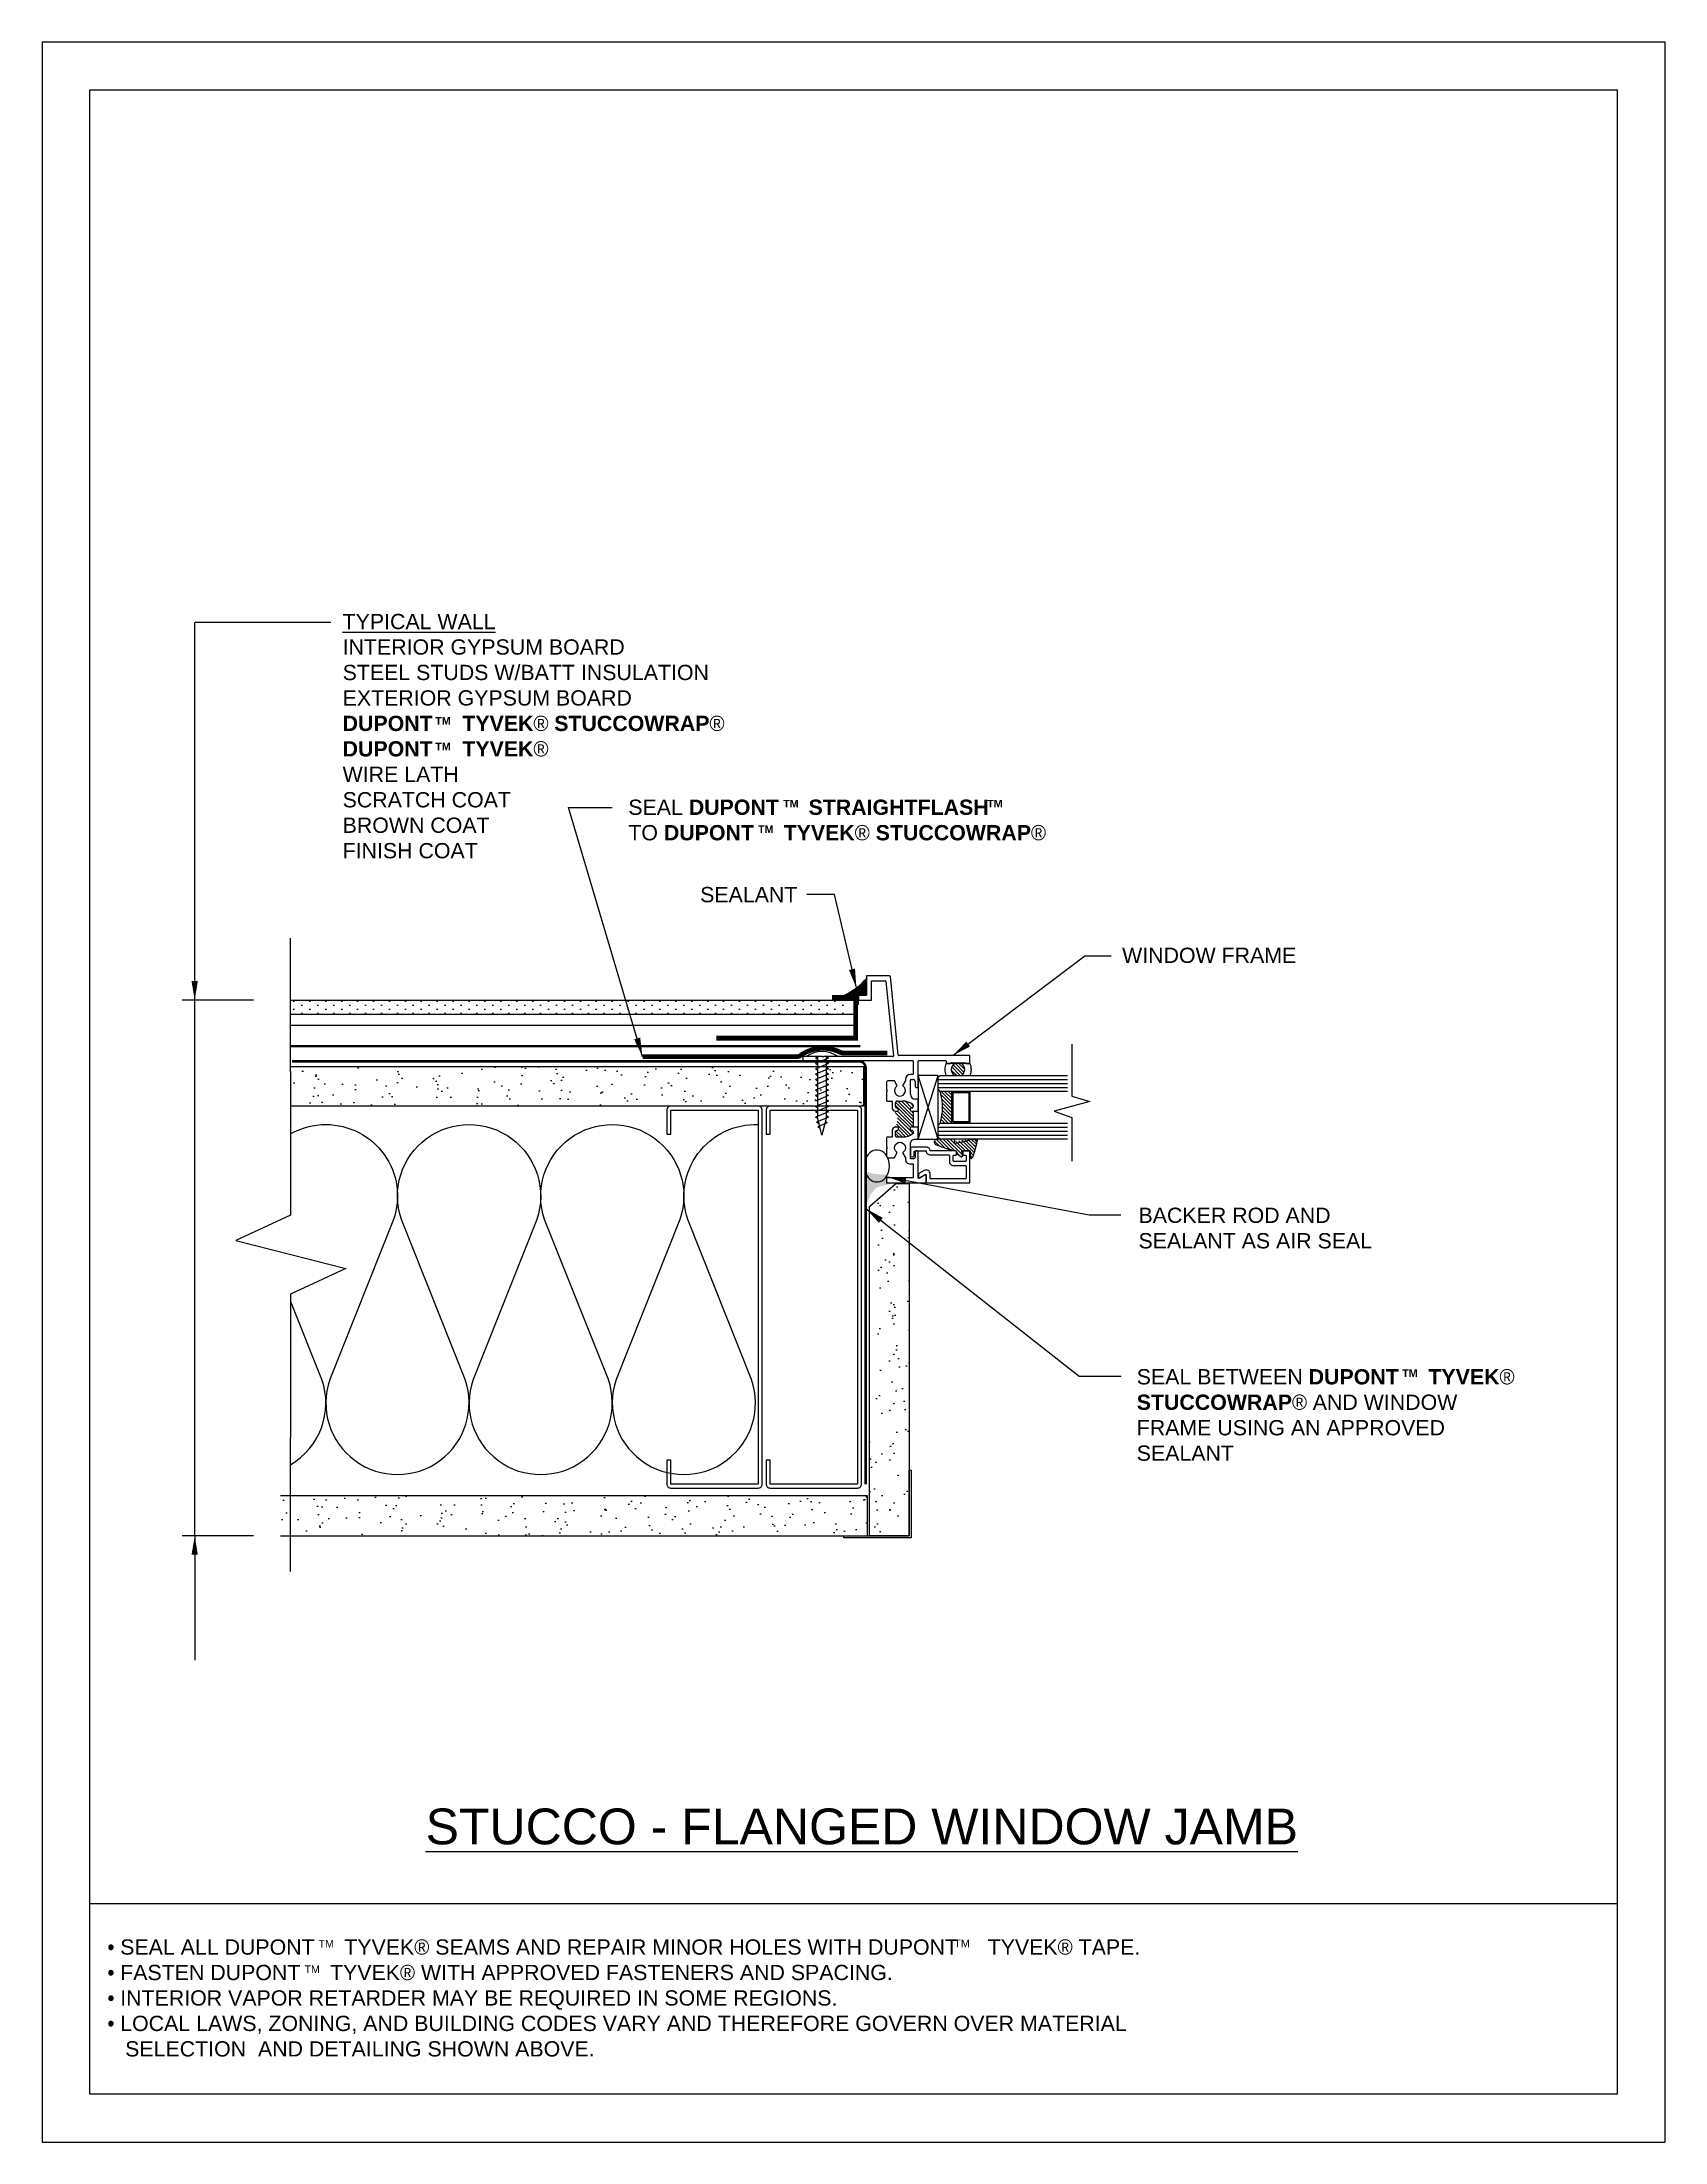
# Model space of a CAD drawing. Extents: x -129 to 26, y 0 to 100.
# Drawn here: x 0 to 25.5, y 0 to 33 of the extents above; entities that cross this region are included whole.
import ezdxf

# ---------------------------------------------------------------- set-up
doc = ezdxf.new("R2010")
doc.units = 0
doc.header["$LTSCALE"] = 1.5
doc.header["$MEASUREMENT"] = 0
doc.linetypes.add('CENTER', pattern=[2, 1.25, -0.25, 0.25, -0.25])
doc.linetypes.add('DASHED', pattern=[0.75, 0.5, -0.25])
doc.layers.get('0').update_dxf_attribs({"linetype": 'CONTINUOUS'})
doc.layers.get('DEFPOINTS').update_dxf_attribs({"linetype": 'CONTINUOUS'})
for name, color, linetype in [('A-ANNO-TXT0', 252, 'CONTINUOUS'), ('A-FASTENERS', 8, 'CONTINUOUS'), ('A-GYP_BOARD', 252, 'CONTINUOUS'), ('A-METAL_STUD', 252, 'CONTINUOUS'), ('A-SEALANT', 252, 'CONTINUOUS'), ('CLADDING', 252, 'CONTINUOUS'), ('DUPONT_FLASHING', 251, 'CENTER'), ('FLASHING', 252, 'CONTINUOUS'), ('HATCH', 252, 'CONTINUOUS'), ('INSULATION', 40, 'CONTINUOUS'), ('STRUCTURE', 252, 'CONTINUOUS'), ('TEXT', 7, 'CONTINUOUS'), ('TYVEK', 160, 'DASHED'), ('W', 7, 'CONTINUOUS'), ('WINDOW', 252, 'CONTINUOUS')]:
    doc.layers.add(name, color=color, linetype=linetype)
doc.styles.add('DETAILS', font='sanss___.ttf', dxfattribs={"height": 1})
doc.linetypes.add('ZIGZAG', pattern='A,0.0001,-0.2,[131,ltypeshp.shx,S=0.2,R=0,X=-0.2,Y=0],-0.4,[131,ltypeshp.shx,S=0.2,R=180,X=0.2,Y=0],-0.2', length=0.8001)
doc.dimstyles.new('TYVEKDETAILS', dxfattribs={"dimscale": 6, "dimtxt": 1.5, "dimasz": 0.1, "dimexe": 0.75, "dimexo": 0.75, "dimgap": 0.75, "dimtad": 0, "dimtih": 1, "dimtoh": 1, "dimdec": 4, "dimzin": 0, "dimtxsty": 'DETAILS', "dimcen": 0.0625, "dimazin": 3, "dimtfac": 1, "dimtdec": 4, "dimtofl": 0, "dimtmove": 0, "dimatfit": 3, "dimtolj": 1, "dimtzin": 0})
pattern_1 = [(315, (8.766846, 28.442476), (0.02762136, 0.02762136), [])]

# ---------------------------------------------------------------- blocks, each defined once
blk = doc.blocks.new('*X0')
at = {"color": 0}
for p, q in [((0.140625, 0.34375), (0.140625, 0.34375)), ((0.15625, 0.375), (0.15625, 0.375)), ((0.171875, 0.34375), (0.171875, 0.34375)), ((0.1875, 0.375), (0.1875, 0.375)), ((0.203125, 0.34375), (0.203125, 0.34375)), ((0.21875, 0.375), (0.21875, 0.375)), ((0.234375, 0.34375), (0.234375, 0.34375)), ((0.25, 0.375), (0.25, 0.375)), ((0.265625, 0.34375), (0.265625, 0.34375)), ((0.28125, 0.375), (0.28125, 0.375)), ((0.296875, 0.34375), (0.296875, 0.34375)), ((0.3125, 0.375), (0.3125, 0.375)), ((0.140625, 0.28125), (0.140625, 0.28125)), ((0.140625, 0.09375), (0.140625, 0.09375)), ((0.140625, 0.03125), (0.140625, 0.03125)), ((0.15625, 0.3125), (0.15625, 0.3125)), ((0.15625, 0.0625), (0.15625, 0.0625)), ((0.15625, 0), (0.15625, 0)), ((0.171875, 0.03125), (0.171875, 0.03125)), ((0.1875, 0.3125), (0.1875, 0.3125)), ((0.1875, 0.0625), (0.1875, 0.0625)), ((0.1875, 0), (0.1875, 0)), ((0.203125, 0.03125), (0.203125, 0.03125)), ((0.21875, 0.3125), (0.21875, 0.3125)), ((0.21875, 0.0625), (0.21875, 0.0625)), ((0.21875, 0), (0.21875, 0)), ((0.234375, 0.03125), (0.234375, 0.03125)), ((0.25, 0.3125), (0.25, 0.3125)), ((0.25, 0.0625), (0.25, 0.0625)), ((0.25, 0), (0.25, 0)), ((0.265625, 0.03125), (0.265625, 0.03125)), ((0.28125, 0.3125), (0.28125, 0.3125)), ((0.28125, 0.0625), (0.28125, 0.0625)), ((0.28125, 0), (0.28125, 0)), ((0.296875, 0.28125), (0.296875, 0.28125)), ((0.296875, 0.09375), (0.296875, 0.09375)), ((0.296875, 0.03125), (0.296875, 0.03125)), ((0.3125, 0.3125), (0.3125, 0.3125)), ((0.3125, 0.25), (0.3125, 0.25)), ((0.3125, 0.125), (0.3125, 0.125)), ((0.3125, 0.0625), (0.3125, 0.0625)), ((0.3125, 0), (0.3125, 0))]:
    blk.add_line(p, q, dxfattribs=at)

msp = doc.modelspace()

# ---------------------------------------------------------------- hatches: boundary and pattern name
at = {"layer": 'A-GYP_BOARD', "linetype": 'CONTINUOUS'}
h = msp.add_hatch(dxfattribs=at)
h.set_pattern_fill('DOTS', color=256, scale=2, angle=90, style=0)
h.set_pattern_definition([(90, (25.83406, 74.23999), (-0.125, 0.0625), [0, -0.125])])
h.paths.add_polyline_path([(3.911, 17.943), (3.911, 17.722), (12.623, 17.722), (12.622, 17.943)])
at = {"layer": 'DUPONT_FLASHING', "linetype": 'CONTINUOUS'}
msp.add_hatch(color=7, dxfattribs=at).paths.add_polyline_path([(12.955, 18.231), (12.955, 18.284, -0.095749), (12.61, 18.023), (12.955, 18.023)])
at = {"layer": 'HATCH'}
h = msp.add_hatch(dxfattribs=at)
h.set_pattern_fill('AR-SAND,_O', color=256, scale=0.25, angle=90)
h.set_pattern_definition([(52.5, (-550.05953, -1765.24782), (0.48170594, -0.01574834), [0, -0.38, 0, -0.425, 0, -0.40625]), (82.5, (-550.0595, -1765.2478), (0.70553652, 0.44244418), [0, -0.205, 0, -0.3425, 0, -0.13125]), (122.5, (-550.05953, -1765.55532), (0.00141476, 0.77853547), [0, -0.125, 0, -0.45, 0, -0.5875]), (132.5, (-550.0595, -1765.5553), (0.2194189, 0.75153165), [0, -0.0625, 0, -0.295, 0, -0.3375])])
edge = h.paths.add_edge_path()
edge.add_line((3.902, 16.902), (12.909, 16.902))
edge.add_line((12.909, 16.902), (12.909, 16.277))
edge.add_line((12.909, 16.277), (3.902, 16.277))
h = msp.add_hatch(color=7, dxfattribs=at)
h.dxf.hatch_style = 1
edge = h.paths.add_edge_path()
edge.add_line((13.1, 14.989), (13.154, 15.014))
edge.add_line((13.154, 15.014), (13.222, 15.028))
edge.add_line((13.222, 15.028), (13.276, 15.043))
edge.add_line((13.276, 15.043), (13.383, 15.07))
edge.add_line((13.383, 15.07), (13.269, 15.07))
edge.add_line((13.269, 15.07), (13.265, 15.07))
edge.add_line((13.265, 15.07), (13.265, 15.148))
edge.add_line((13.265, 15.148), (13.269, 15.148))
edge.add_line((13.269, 15.148), (13.269, 15.176))
edge.add_ellipse((13.117, 15.337), major_axis=(0, 0.251), ratio=0.790427, start_angle=116.6079, end_angle=230.2511, ccw=False)
edge.add_line((12.939, 15.224), (12.939, 14.694))
edge.add_line((12.939, 14.694), (12.953, 14.734))
edge.add_line((12.953, 14.734), (12.978, 14.795))
edge.add_line((12.978, 14.795), (13.003, 14.845))
edge.add_line((13.003, 14.845), (13.025, 14.899))
edge.add_line((13.025, 14.899), (13.064, 14.946))
edge.add_line((13.064, 14.946), (13.1, 14.989))
h = msp.add_hatch(dxfattribs=at)
h.set_pattern_fill('AR-SAND,_O', color=256, scale=0.25, angle=90)
h.set_pattern_definition([(127.5, (3.94215, 0.99094), (-0.481706, -0.015748), [0, -0.38, 0, -0.425, 0, -0.40625]), (97.5, (3.94215, 0.99094), (-0.705537, 0.442444), [0, -0.205, 0, -0.3425, 0, -0.13125]), (57.5, (3.94215, 0.68344), (-0.001415, 0.778535), [0, -0.125, 0, -0.45, 0, -0.5875]), (47.5, (3.94215, 0.68344), (-0.21942, 0.751532), [0, -0.0625, 0, -0.295, 0, -0.3375])])
h.paths.add_polyline_path([(13.002, 9.527), (13.627, 9.527), (13.627, 15.063), (13.417, 15.063), (13.002, 14.702)])
h = msp.add_hatch(dxfattribs=at)
h.set_pattern_fill('AR-SAND,_O', color=256, scale=0.25, angle=90)
h.set_pattern_definition([(307.5, (-549.99703, 1791.67672), (0.48170594, 0.01574834), [0, -0.38, 0, -0.425, 0, -0.40625]), (277.5, (-549.997, 1791.6767), (0.70553652, -0.44244418), [0, -0.205, 0, -0.3425, 0, -0.13125]), (237.5, (-549.99703, 1791.98422), (0.00141476, -0.77853547), [0, -0.125, 0, -0.45, 0, -0.5875]), (227.5, (-549.997, 1791.9842), (0.2194189, -0.75153165), [0, -0.0625, 0, -0.295, 0, -0.3375])])
edge = h.paths.add_edge_path()
edge.add_line((3.745, 9.527), (12.971, 9.527))
edge.add_line((12.971, 9.527), (12.971, 10.152))
edge.add_line((12.971, 10.152), (3.745, 10.152))
at = {"layer": 'WINDOW'}
h = msp.add_hatch(dxfattribs=at)
h.set_pattern_fill('ANSI31', color=256, scale=0.3125, angle=-90, style=0)
h.set_pattern_definition(pattern_1)
h.paths.add_polyline_path([(14.343, 16.948, 0.599485), (14.343, 16.76), (14.443, 16.76, 0.599485), (14.443, 16.948)])
h = msp.add_hatch(dxfattribs=at)
h.set_pattern_fill('ANSI31', color=256, scale=0.3125, angle=-90, style=0)
h.set_pattern_definition(pattern_1)
h.paths.add_polyline_path([(14.111, 16.01, 0.153266), (14.111, 16.51), (14.315, 16.51, 0.414214), (14.295, 16.49), (14.295, 16.03, 0.414214), (14.315, 16.01)])
h = msp.add_hatch(dxfattribs=at)
h.set_pattern_fill('ANSI31', color=256, scale=0.3125, angle=-90, style=0)
h.set_pattern_definition(pattern_1)
h.paths.add_polyline_path([(13.525, 16.358), (13.44, 16.358, 0.414214), (13.409, 16.327), (13.409, 16.296), (13.409, 16.273, 0.413437), (13.434, 16.248, -0.413437), (13.459, 16.223, -0.414214), (13.434, 16.198), (13.397, 16.198, -0.02353), (13.392, 16.198, -0.382874), (13.392, 15.948, -0.02353), (13.397, 15.948), (13.434, 15.948, -0.414214), (13.459, 15.923, -0.413437), (13.434, 15.898, 0.413437), (13.409, 15.873), (13.409, 15.819, 0.414214), (13.44, 15.788), (13.525, 15.788, 0.177059), (13.687, 15.847, 0.22095), (13.69, 15.855), (13.69, 15.873, 0.414214), (13.665, 15.898, -0.414214), (13.64, 15.923, -0.414214), (13.665, 15.948), (13.69, 15.948), (13.69, 16.198), (13.665, 16.198, -0.414214), (13.64, 16.223, -0.414214), (13.665, 16.248, 0.414214), (13.69, 16.273), (13.69, 16.291, 0.22095), (13.687, 16.299, 0.177059)])
h = msp.add_hatch(dxfattribs=at)
h.set_pattern_fill('ANSI31', color=256, scale=0.3125, angle=-90, style=0)
h.set_pattern_definition(pattern_1)
edge = h.paths.add_edge_path()
edge.add_ellipse((14.448, 15.729), major_axis=(-0.139, -0.032), ratio=0.13155, start_angle=43.2326, end_angle=180.0222)
edge.add_arc((14.347, 15.709), 0.0158, 131.5153, 281.9498, ccw=False)
edge.add_arc((14.322, 15.738), 0.0227, 312.2539, 446.7343)
edge.add_arc((14.326, 15.745), 0.0156, 99.6124, 100.6315, ccw=False)
edge.add_line((14.323, 15.76), (14.056, 15.76))
edge.add_line((14.056, 15.76), (14.049, 15.76))
edge.add_ellipse((14.051, 15.714), major_axis=(-0.0011, 0.0457), ratio=0.621164, start_angle=0, end_angle=153.2403)
edge.add_line((14.039, 15.673), (14.255, 15.596))
edge.add_ellipse((14.279, 15.605), major_axis=(-0.0468, 0.0085), ratio=0.312415, start_angle=62.5423, end_angle=105.8209)
edge.add_line((14.289, 15.589), (14.365, 15.573))
edge.add_arc((14.315, 15.534), 0.0627, 0.4556, 37.9177, ccw=False)
edge.add_arc((14.398, 15.537), 0.0202, 187.3692, 230.7733)
edge.add_line((14.385, 15.522), (14.447, 15.482))
edge.add_arc((14.447, 15.498), 0.0156, 270, 368.9186)
edge.add_line((14.463, 15.5), (14.451, 15.573))
edge.add_line((14.451, 15.573), (14.581, 15.573))
edge.add_line((14.581, 15.573), (14.581, 15.472))
edge.add_arc((14.597, 15.472), 0.0156, 180, 322.8134)
edge.add_ellipse((14.65, 15.611), major_axis=(-0.041, -0.149), ratio=0.091401, start_angle=0, end_angle=180)
edge.add_line((14.691, 15.76), (14.587, 15.76))

# ---------------------------------------------------------------- linework, layer by layer
at = {"layer": 'A-ANNO-TXT0', "linetype": 'CONTINUOUS'}
for p, q in [((12.955, 18.231), (12.955, 18.023)), ((12.61, 18.023), (12.955, 18.023)), ((12.822, 18.021, 0), (12.822, 17.872, 0)), ((12.939, 15.45), (12.939, 15.224))]:
    msp.add_line(p, q, dxfattribs=at)
at = {"layer": 'A-FASTENERS'}
for p, q in [((12.209, 17.057), (12.152, 17.033)), ((12.357, 17.033), (12.152, 16.949)), ((12.181, 17.014), (12.152, 17.033)), ((12.357, 16.949), (12.152, 16.865)), ((12.181, 16.929), (12.152, 16.949)), ((12.357, 16.865), (12.152, 16.78)), ((12.181, 16.845), (12.152, 16.865)), ((12.182, 17.057), (12.182, 16.103)), ((12.327, 16.103), (12.327, 17.057)), ((12.357, 17.033), (12.328, 17.053)), ((12.357, 16.949), (12.328, 16.969)), ((12.357, 16.865), (12.328, 16.884)), ((12.357, 16.78), (12.152, 16.696)), ((12.181, 16.761), (12.152, 16.78)), ((12.357, 16.696), (12.152, 16.612)), ((12.181, 16.676), (12.152, 16.696)), ((12.357, 16.612), (12.152, 16.527)), ((12.181, 16.592), (12.152, 16.612)), ((12.357, 16.527), (12.152, 16.443)), ((12.181, 16.507), (12.152, 16.527)), ((12.357, 16.78), (12.328, 16.8)), ((12.357, 16.696), (12.328, 16.716)), ((12.357, 16.612), (12.328, 16.631)), ((12.357, 16.527), (12.328, 16.547)), ((12.357, 16.443), (12.152, 16.358)), ((12.181, 16.423), (12.152, 16.443)), ((12.357, 16.358), (12.152, 16.274)), ((12.357, 16.274), (12.152, 16.19)), ((12.181, 16.254), (12.152, 16.274)), ((12.357, 16.19), (12.152, 16.105)), ((12.181, 16.17), (12.152, 16.19)), ((12.357, 16.443), (12.328, 16.463)), ((12.357, 16.358), (12.328, 16.378)), ((12.357, 16.274), (12.328, 16.294)), ((12.357, 16.19), (12.328, 16.209)), ((12.187, 16.081), (12.152, 16.105)), ((12.357, 16.105), (12.169, 16.028)), ((12.208, 16.001), (12.169, 16.028)), ((12.255, 15.821), (12.182, 16.103)), ((12.337, 16.013), (12.189, 15.952)), ((12.228, 15.925), (12.189, 15.952)), ((12.327, 16.103), (12.255, 15.821)), ((12.337, 16.013), (12.308, 16.032)), ((12.357, 16.105), (12.328, 16.125))]:
    msp.add_line(p, q, dxfattribs=at)
msp.add_arc((12.257, 16.691), 0.443, 55.6322, 124.3678, dxfattribs=at)
at = {"layer": 'A-GYP_BOARD', "linetype": 'CONTINUOUS'}
for p, q in [((3.902, 16.821), (3.902, 18.918)), ((3.902, 8.966), (3.902, 11.071))]:
    msp.add_line(p, q, dxfattribs=at)
at = {"layer": 'A-GYP_BOARD'}
for points in [[(3.902, 16.902), (12.909, 16.902), (12.909, 16.277), (3.902, 16.277)], [(3.745, 9.527), (12.971, 9.527), (12.971, 10.152), (3.745, 10.152)]]:
    msp.add_lwpolyline(points, dxfattribs=at)
for points in [[(13.002, 9.527), (13.002, 14.702), (13.417, 15.063), (13.627, 15.063), (13.627, 9.527)], [(12.596, 9.527), (13.627, 9.527), (13.627, 10.558), (13.658, 10.558), (13.658, 9.496), (12.596, 9.496)]]:
    msp.add_lwpolyline(points, close=True, dxfattribs=at)
at = {"layer": 'A-METAL_STUD'}
for points in [[(9.878, 10.714), (9.815, 10.714), (9.815, 10.339, 0.414214), (9.878, 10.277), (11.253, 10.277, 0.414214), (11.315, 10.339), (11.315, 16.214, 0.414214), (11.253, 16.277), (9.878, 16.277, 0.414214), (9.815, 16.214), (9.815, 15.839), (9.878, 15.839), (9.878, 16.214), (11.253, 16.214), (11.253, 10.339), (9.878, 10.339)], [(11.44, 10.714), (11.378, 10.714), (11.378, 10.339, 0.414214), (11.44, 10.277), (12.815, 10.277, 0.414214), (12.878, 10.339), (12.878, 16.214, 0.414214), (12.815, 16.277), (11.44, 16.277, 0.414214), (11.378, 16.214), (11.378, 15.839), (11.44, 15.839), (11.44, 16.214), (12.815, 16.214), (12.815, 10.339), (11.44, 10.339)]]:
    msp.add_lwpolyline(points, format="xyb", close=True, dxfattribs=at)
at = {"layer": 'A-SEALANT'}
for p, q in [((16.183, 17.252), (16.183, 16.432)), ((16.462, 16.349), (15.904, 16.201)), ((15.904, 16.201), (16.183, 16.1)), ((16.183, 16.432), (16.462, 16.349)), ((16.183, 16.1), (16.183, 15.412))]:
    msp.add_line(p, q, dxfattribs=at)
at = {"layer": 'CLADDING'}
for p, q in [((3.902, 17.943, 0), (12.784, 17.943, 0)), ((12.784, 17.722, 0), (12.784, 17.943, 0)), ((3.902, 17.722, 0), (12.784, 17.722, 0))]:
    msp.add_line(p, q, dxfattribs=at)
at = {"layer": 'CLADDING', "linetype": 'ZIGZAG', "ltscale": 0.2}
msp.add_line((3.902, 17.551, 0), (12.784, 17.551, 0), dxfattribs=at)
at = {"layer": 'DEFPOINTS'}
for p, q in [((0, 33), (0, 0)), ((0, 33), (25.5, 33)), ((25.5, 33), (25.5, 0)), ((0, 0), (25.5, 0))]:
    msp.add_line(p, q, dxfattribs=at)
at = {"layer": 'DUPONT_FLASHING', "linetype": 'CONTINUOUS', "const_width": 0.075}
msp.add_lwpolyline([(13.28, 17.114), (12.588, 17.114, -0.114006), (12.544, 17.124, 0.274265), (11.914, 17.073, -0.1554), (11.856, 17.054), (9.436, 17.054)], format="xyb", dxfattribs=at)
at = {"layer": 'DUPONT_FLASHING', "linetype": 'CONTINUOUS'}
msp.add_arc((12.107, 19.046), 1.14, 296.1873, 318.0647, dxfattribs=at)
at = {"layer": 'FLASHING', "const_width": 0.075, "elevation": 0}
for points in [[(12.784, 17.987), (12.784, 17.346), (10.593, 17.346), (10.593, 17.346)], [(12.414, 17.987), (12.414, 17.987), (12.414, 17.987), (12.822, 17.987)]]:
    msp.add_lwpolyline(points, dxfattribs=at)
at = {"layer": 'INSULATION'}
for points in [[(3.911, 15.846, -0.128166), (4.46, 15.989)], [(4.46, 15.989, -0.51555), (5.523, 14.496), (4.522, 11.982, 1.40437), (6.648, 11.982), (5.647, 14.496, -1.40437), (7.773, 14.496), (6.772, 11.982, 1.40437), (8.898, 11.982), (7.897, 14.496, -1.40437), (10.023, 14.496), (9.022, 11.982, 1.40437), (11.148, 11.982), (10.147, 14.496, -0.527588), (11.253, 15.988)], [(3.902, 10.643, 0.358091), (4.398, 11.982), (3.911, 13.205)]]:
    msp.add_lwpolyline(points, format="xyb", dxfattribs=at)
at = {"layer": 'STRUCTURE'}
msp.add_lwpolyline([(3.902, 16.821), (3.902, 14.563), (3.046, 14.168), (4.776, 13.724), (3.902, 13.321), (3.902, 11.071)], dxfattribs=at)
at = {"layer": 'TEXT'}
for p, q in [((4.537, 23.876), (2.399, 23.876)), ((3.324, 17.942, 0), (2.201, 17.942, 0)), ((2.399, 9.527), (2.399, 17.942, 0)), ((3.324, 9.527), (2.201, 9.527))]:
    msp.add_line(p, q, dxfattribs=at)
at = {"layer": 'TYVEK', "const_width": 0.04, "elevation": 0}
msp.add_lwpolyline([(12.857, 17.221), (3.902, 17.221)], dxfattribs=at)
at = {"layer": 'TYVEK', "color": 23, "const_width": 0.04, "elevation": 0}
msp.add_lwpolyline([(12.94, 10.336), (12.94, 16.882, 0.414213), (12.84, 16.982), (3.926, 16.982)], format="xyb", dxfattribs=at)
at = {"layer": 'W', "color": 7}
msp.add_line((0.75, 3.75), (24.75, 3.75), dxfattribs=at)
at = {"layer": 'W'}
msp.add_lwpolyline([(0.75, 32.25), (24.75, 32.25), (24.75, 0.75), (0.75, 0.75)], close=True, dxfattribs=at)
at = {"layer": 'WINDOW'}
for p, q in [((13.321, 18.323), (12.955, 18.323)), ((12.955, 18.323), (12.955, 18.023)), ((13.033, 17.945), (13.033, 18.245)), ((13.033, 18.245), (13.25, 18.245)), ((13.26, 18.236), (13.377, 17.068)), ((13.454, 17.082), (13.331, 18.314)), ((12.955, 18.023), (12.83, 18.023)), ((12.83, 18.023), (12.83, 17.945)), ((12.83, 17.945), (13.033, 17.945)), ((12.257, 17.057), (11.955, 17.057)), ((11.955, 17.057), (11.955, 16.995)), ((11.955, 16.995), (13.68, 16.995)), ((12.267, 17.047), (12.257, 17.057)), ((12.277, 17.057), (12.267, 17.047)), ((13.367, 17.057), (12.277, 17.057)), ((14.58, 17.073), (13.464, 17.073)), ((13.69, 16.985), (13.69, 16.786)), ((13.768, 16.583), (13.768, 16.985)), ((13.778, 16.995), (14.195, 16.995)), ((14.205, 16.985), (14.205, 16.958)), ((14.215, 16.948), (14.273, 16.948)), ((14.273, 16.948), (14.288, 16.963)), ((14.288, 16.963), (14.303, 16.948)), ((14.303, 16.948), (14.318, 16.963)), ((14.318, 16.963), (14.333, 16.948)), ((14.333, 16.948), (14.348, 16.963)), ((14.348, 16.963), (14.363, 16.948)), ((14.363, 16.948), (14.378, 16.963)), ((14.378, 16.963), (14.393, 16.948)), ((14.393, 16.948), (14.408, 16.963)), ((14.408, 16.963), (14.423, 16.948)), ((14.423, 16.948), (14.438, 16.963)), ((14.438, 16.963), (14.453, 16.948)), ((14.453, 16.948), (14.468, 16.963)), ((14.468, 16.963), (14.483, 16.948)), ((14.483, 16.948), (14.498, 16.963)), ((14.498, 16.963), (14.513, 16.948)), ((14.513, 16.948), (14.58, 16.948)), ((14.58, 16.948), (14.58, 17.073)), ((13.268, 16.647), (13.268, 16.537)), ((13.268, 16.537), (13.283, 16.522)), ((13.283, 16.522), (13.268, 16.507)), ((13.268, 16.507), (13.268, 16.368)), ((13.383, 16.678), (13.299, 16.678)), ((13.431, 16.605), (13.392, 16.673)), ((13.564, 16.669), (13.527, 16.605)), ((13.565, 16.698), (13.565, 16.674)), ((13.68, 16.776), (13.643, 16.776)), ((13.643, 16.466), (13.643, 16.688)), ((13.653, 16.698), (13.687, 16.698)), ((13.718, 16.667), (13.718, 16.588)), ((13.733, 16.573), (13.758, 16.573)), ((14.08, 16.698), (16.111, 16.698)), ((14.08, 16.635), (16.111, 16.635)), ((14.08, 16.573), (16.111, 16.573)), ((13.278, 16.358), (13.349, 16.358)), ((13.359, 16.348), (13.359, 16.248)), ((13.409, 16.273), (13.409, 16.327)), ((13.409, 16.198), (13.434, 16.198)), ((13.44, 16.358), (13.525, 16.358)), ((13.665, 16.198), (13.768, 16.198)), ((13.69, 16.291), (13.69, 16.273)), ((13.758, 16.386), (13.723, 16.386)), ((13.768, 16.198), (13.768, 16.376)), ((14.08, 15.948), (16.111, 15.948)), ((14.08, 15.885), (16.111, 15.885)), ((14.08, 15.823), (16.111, 15.823))]:
    msp.add_line(p, q, dxfattribs=at)
for points in [[(14.205, 16.948, 0.224876), (14.205, 16.76), (14.581, 16.76, 0.224876), (14.581, 16.948)], [(14.58, 16.49), (14.58, 16.03, -0.414214), (14.56, 16.01), (14.315, 16.01, -0.414214), (14.295, 16.03), (14.295, 16.49, -0.414214), (14.315, 16.51), (14.56, 16.51, -0.414214)], [(13.44, 15.788, -0.414214), (13.409, 15.819), (13.409, 15.873, -0.414214), (13.434, 15.898, 0.414214), (13.459, 15.923, 0.414214), (13.434, 15.948), (13.409, 15.948, 0.414214), (13.359, 15.898), (13.359, 15.798, -0.414214), (13.349, 15.788), (13.278, 15.788, 0.414214), (13.268, 15.778), (13.268, 15.639), (13.283, 15.624), (13.268, 15.609), (13.268, 15.499, 0.414214), (13.299, 15.468), (13.383, 15.468, 0.267949), (13.392, 15.473), (13.431, 15.541, 0.383968), (13.429, 15.554, -3.079589), (13.53, 15.554, 0.383968), (13.527, 15.541), (13.564, 15.477, -0.131652), (13.565, 15.472), (13.565, 15.448, 0.414214), (13.643, 15.37), (13.68, 15.37, -0.414214), (13.69, 15.36), (13.69, 15.161, -0.414214), (13.68, 15.151), (13.268, 15.151), (13.268, 15.073), (13.768, 15.073), (13.893, 15.073), (13.893, 15.188, 0.414214), (13.883, 15.198, 0.131652), (13.878, 15.197), (13.783, 15.142, -0.57735), (13.768, 15.15), (13.768, 15.563, 0.414214), (13.758, 15.573), (13.733, 15.573, 0.414214), (13.718, 15.558), (13.718, 15.479, -0.414214), (13.687, 15.448), (13.653, 15.448, -0.414214), (13.643, 15.458), (13.643, 15.68, -0.414214), (13.723, 15.76), (13.758, 15.76, 0.414214), (13.768, 15.77), (13.768, 15.948), (13.665, 15.948, 0.414214), (13.64, 15.923, 0.414214), (13.665, 15.898, -0.414214), (13.69, 15.873), (13.69, 15.855, -0.22095), (13.687, 15.847, -0.177059), (13.525, 15.788)], [(14.368, 15.563, 0.414214), (14.358, 15.573), (13.955, 15.573, 0.414214), (13.893, 15.635), (13.653, 15.635, 0.414214), (13.643, 15.625), (13.643, 15.506, 0.880809), (13.705, 15.506), (13.705, 15.563, -0.414214), (13.715, 15.573), (13.893, 15.573), (13.893, 15.573, 0.414214), (13.955, 15.511), (14.246, 15.511, -0.414214), (14.256, 15.501), (14.256, 15.408, 0.414214), (14.318, 15.346), (14.508, 15.346, -0.414214), (14.518, 15.336), (14.518, 15.145, -0.414214), (14.508, 15.135), (13.965, 15.135, -0.414214), (13.955, 15.145), (13.955, 15.213, 0.579), (13.862, 15.266), (13.778, 15.218, 0.266624), (13.773, 15.209), (13.773, 15.16, 0.579), (13.788, 15.152), (13.878, 15.204, -0.579), (13.893, 15.196), (13.893, 15.073), (14.58, 15.073), (14.58, 15.573), (14.478, 15.573, 0.414214), (14.468, 15.563), (14.468, 15.518, 0.414214), (14.478, 15.508), (14.508, 15.508, -0.414214), (14.518, 15.498), (14.518, 15.418, -0.414214), (14.508, 15.408), (14.358, 15.408), (14.328, 15.408, -0.414214), (14.318, 15.418), (14.318, 15.498, -0.414214), (14.328, 15.508), (14.358, 15.508, 0.414214), (14.368, 15.518)]]:
    msp.add_lwpolyline(points, format="xyb", close=True, dxfattribs=at)
for points in [[(13.768, 16.76), (13.768, 15.76), (14.08, 15.76), (14.08, 16.76)], [(14.56, 16.49), (14.56, 16.03), (14.315, 16.03), (14.315, 16.49)]]:
    msp.add_lwpolyline(points, close=True, dxfattribs=at)
for points in [[(14.08, 15.76), (13.768, 16.76)], [(13.768, 15.76), (14.08, 16.76)], [(16.111, 16.51), (14.111, 16.51), (14.08, 16.542), (14.08, 16.729), (14.111, 16.76), (16.111, 16.76)], [(13.69, 16.198), (13.69, 15.948)], [(16.111, 15.76), (14.111, 15.76), (14.08, 15.792), (14.08, 15.979), (14.111, 16.01), (16.111, 16.01)], [(14.039, 15.673), (14.255, 15.596)], [(14.587, 15.76), (14.691, 15.76)]]:
    msp.add_lwpolyline(points, dxfattribs=at)
for points in [[(14.337, 15.721, 0.375935), (14.341, 15.75, 0.269), (14.329, 15.76), (14.056, 15.76), (14.049, 15.76)], [(14.289, 15.589), (14.365, 15.573, -0.149872), (14.378, 15.538, 0.239449), (14.385, 15.522), (14.447, 15.482, 0.460576), (14.463, 15.5), (14.451, 15.573), (14.581, 15.573), (14.581, 15.472, 0.718661), (14.61, 15.462, 0.718661)], [(14.337, 15.721, 0.723342), (14.349, 15.693, 0.723342)]]:
    msp.add_lwpolyline(points, format="xyb", dxfattribs=at)
for centre, radius, start, end in [((13.25, 18.235), 0.01, 5.7106, 90), ((13.321, 18.313), 0.01, 5.7106, 90), ((13.367, 17.067), 0.01, 270, 5.7106), ((13.464, 17.083), 0.01, 185.7106, 270), ((13.68, 16.985), 0.01, 0, 90), ((13.778, 16.985), 0.01, 90, 180), ((14.195, 16.985), 0.01, 360, 90), ((14.215, 16.958), 0.01, 180, 270), ((14.393, 16.854), 0.106, 118.1159, 241.8841), ((14.393, 16.854), 0.106, 298.1159, 61.8841), ((13.299, 16.647), 0.031, 90, 180), ((13.383, 16.668), 0.01, 30, 90), ((13.479, 16.522), 0.086, 125.9792, 54.0208), ((13.423, 16.6), 0.01, 305.9792, 30), ((13.536, 16.6), 0.01, 150, 234.0208), ((13.555, 16.674), 0.01, 330, 0), ((13.643, 16.698), 0.078, 90, 180), ((13.653, 16.688), 0.01, 90, 180), ((13.68, 16.786), 0.01, 270, 0), ((13.687, 16.667), 0.031, 0, 90), ((13.733, 16.588), 0.015, 180, 270), ((13.758, 16.583), 0.01, 270, 360), ((13.315, 16.26), 0.835, 342.5726, 17.4274), ((13.278, 16.368), 0.01, 180, 270), ((13.349, 16.348), 0.01, 0, 90), ((13.409, 16.248), 0.05, 180, 270), ((13.44, 16.327), 0.031, 90, 180), ((13.434, 16.273), 0.025, 180, 270), ((13.434, 16.223), 0.025, 0, 90), ((13.434, 16.223), 0.025, 270, 0), ((13.525, 16.108), 0.25, 49.8372, 90), ((13.665, 16.223), 0.025, 90, 180), ((13.665, 16.223), 0.025, 180, 270), ((13.723, 16.466), 0.08, 180, 270), ((13.665, 16.273), 0.025, 270, 0), ((13.68, 16.291), 0.01, 0, 49.8372), ((13.758, 16.376), 0.01, 0, 90)]:
    msp.add_arc(centre, radius, start, end, dxfattribs=at)
msp.add_ellipse((13.117, 15.337), major_axis=(0, 0.251), ratio=0.790427, start_param=2.035192, end_param=7.389586, dxfattribs=at)
at = {"layer": 'WINDOW', "extrusion": (0, 0, -1)}
for centre, major_axis, ratio, start_param, end_param in [((14.051, 15.714), (-0.0011, 0.0457), 0.621164, 3.608637, 6.283185), ((14.279, 15.605), (-0.0468, 0.0085), 0.312415, 4.436263, 5.191616), ((14.448, 15.729), (-0.139, -0.032), 0.13155, 3.141205, 5.52998), ((14.65, 15.611), (-0.041, -0.149), 0.091401, 3.141593, 6.283185)]:
    msp.add_ellipse(centre, major_axis=major_axis, ratio=ratio, start_param=start_param, end_param=end_param, dxfattribs=at)

# ---------------------------------------------------------------- block references
at = {"layer": 'WINDOW', "extrusion": (0, 0, -1), "zscale": -1, "rotation": 270}
msp.add_blockref('*X0', (-14.581, 17.073), dxfattribs=at)

# ---------------------------------------------------------------- texts
at = {"layer": 'TEXT', "style": 'DETAILS'}
for s, insert, char_height, width, attachment_point in [('{\\fArial|b0|i0|c0|p34;\\LTYPICAL WALL\\P}INTERIOR GYPSUM BOARD\\PSTEEL STUDS W/BATT INSULATION\\PEXTERIOR GYPSUM BOARD\\P{\\fSansSerif|b1|i0|c2|p2;DUPONT     TYVEK\\fSymbol|b0|i0|c2|p18;â \\fSansSerif|b1|i0|c2|p2;STUCCOWRAP\\fSymbol|b0|i0|c2|p18;â}\\P{\\fSansSerif|b1|i0|c2|p2;DUPONT     TYVEK\\fSymbol|b0|i0|c2|p18;â }\\PWIRE LATH\\PSCRATCH COAT\\PBROWN COAT\\PFINISH COAT', (4.723, 24.013), 0.24, 8.65986, 1), ('SEAL{\\fSansSerif|b1|i0|c2|p2; DUPONT     STRAIGHTFLASH\\P}TO{\\fSansSerif|b1|i0|c2|p2; DUPONT     TYVEK\\fSymbol|b0|i0|c2|p18;â\\fSansSerif|b1|i0|c2|p2; STUCCOWRAP\\fSymbol|b0|i0|c2|p18;â}', (9.212, 21.095, 0), 0.24, 8.65986, 1), ('SEALANT', (11.868, 19.722, 0), 0.24, 8.65986, 3), ('WINDOW FRAME', (16.97, 18.768, 0), 0.24, 8.65986, 1), ('BACKER ROD AND SEALANT AS AIR SEAL', (17.228, 14.039), 0.24, 4.34945, 7), ('SEAL{\\fSansSerif|b1|i0|c2|p2; }BETWEEN{\\fSansSerif|b1|i0|c2|p2; DUPONT     TYVEK\\fSymbol|b0|i0|c2|p18;â \\fSansSerif|b1|i0|c2|p2;STUCCOWRAP\\fSymbol|b0|i0|c2|p18;â }AND WINDOW FRAME USING AN APPROVED SEALANT', (17.2, 12.145, 0), 0.24, 5.93595, 1), ('{\\LSTUCCO - FLANGED WINDOW JAMB}', (6.027, 5.24), 0.5625, 15.9037, 1), ('{\\fSymbol|b0|i0|c2|p18;· }SEAL ALL DUPONT     TYVEK{\\fSymbol|b0|i0|c2|p18;â} SEAMS AND REPAIR MINOR HOLES WITH DUPONT     TYVEK{\\fSymbol|b0|i0|c2|p18;â} TAPE.\\P{\\fSymbol|b0|i0|c2|p18;· }FASTEN DUPONT     TYVEK{\\fSymbol|b0|i0|c2|p18;â} WITH APPROVED FASTENERS AND SPACING.\\P{\\fSymbol|b0|i0|c2|p18;· }INTERIOR VAPOR RETARDER MAY BE REQUIRED IN SOME REGIONS.\\P{\\fSymbol|b0|i0|c2|p18;· }LOCAL LAWS, ZONING, AND BUILDING CODES VARY AND THEREFORE GOVERN OVER MATERIAL        \\P   SELECTION  AND DETAILING SHOWN ABOVE.', (1.027, 3.184), 0.24, 18.50886, 1), ('TM', (4.345, 3.176), 0.12, 8.31, 1), ('TM', (14.335, 3.18), 0.12, 8.31, 1), ('TM', (4.124, 2.774), 0.12, 8.31, 1)]:
    msp.add_mtext(s, dxfattribs=dict(at, insert=insert, char_height=char_height, width=width, attachment_point=attachment_point))
at = {"layer": 'TEXT', "char_height": 0.12, "attachment_point": 4, "style": 'DETAILS'}
for insert in [(6.179, 22.333), (6.179, 21.929), (11.645, 21.031, 0), (14.851, 21.031, 0), (11.251, 20.629, 0), (21.371, 12.081, 0)]:
    msp.add_mtext('{\\fSansSerif|b1|i0|c2|p2;TM}', dxfattribs=dict(at, insert=insert))

# ---------------------------------------------------------------- leaders
at = {"layer": 'TEXT'}
for points in [[(2.399, 17.942), (2.399, 23.876)], [(9.436, 17.054), (8.27, 20.972), (8.96, 20.972)], [(12.795, 18.137, 0), (12.45, 19.603, 0), (12.018, 19.603, 0)], [(14.312, 17.073, 0), (16.384, 18.639, 0), (16.798, 18.639, 0)], [(13.277, 15.168, 0), (16.451, 14.57, 0), (16.948, 14.57, 0)], [(12.944, 14.668), (16.295, 12.036), (16.953, 12.035)], [(2.399, 9.527), (2.399, 7.571)]]:
    msp.add_leader(points, dimstyle='TYVEKDETAILS', override={"dimscale": 3, "dimfxl": 3}, dxfattribs=at)

doc.saveas('drawing.dxf')
